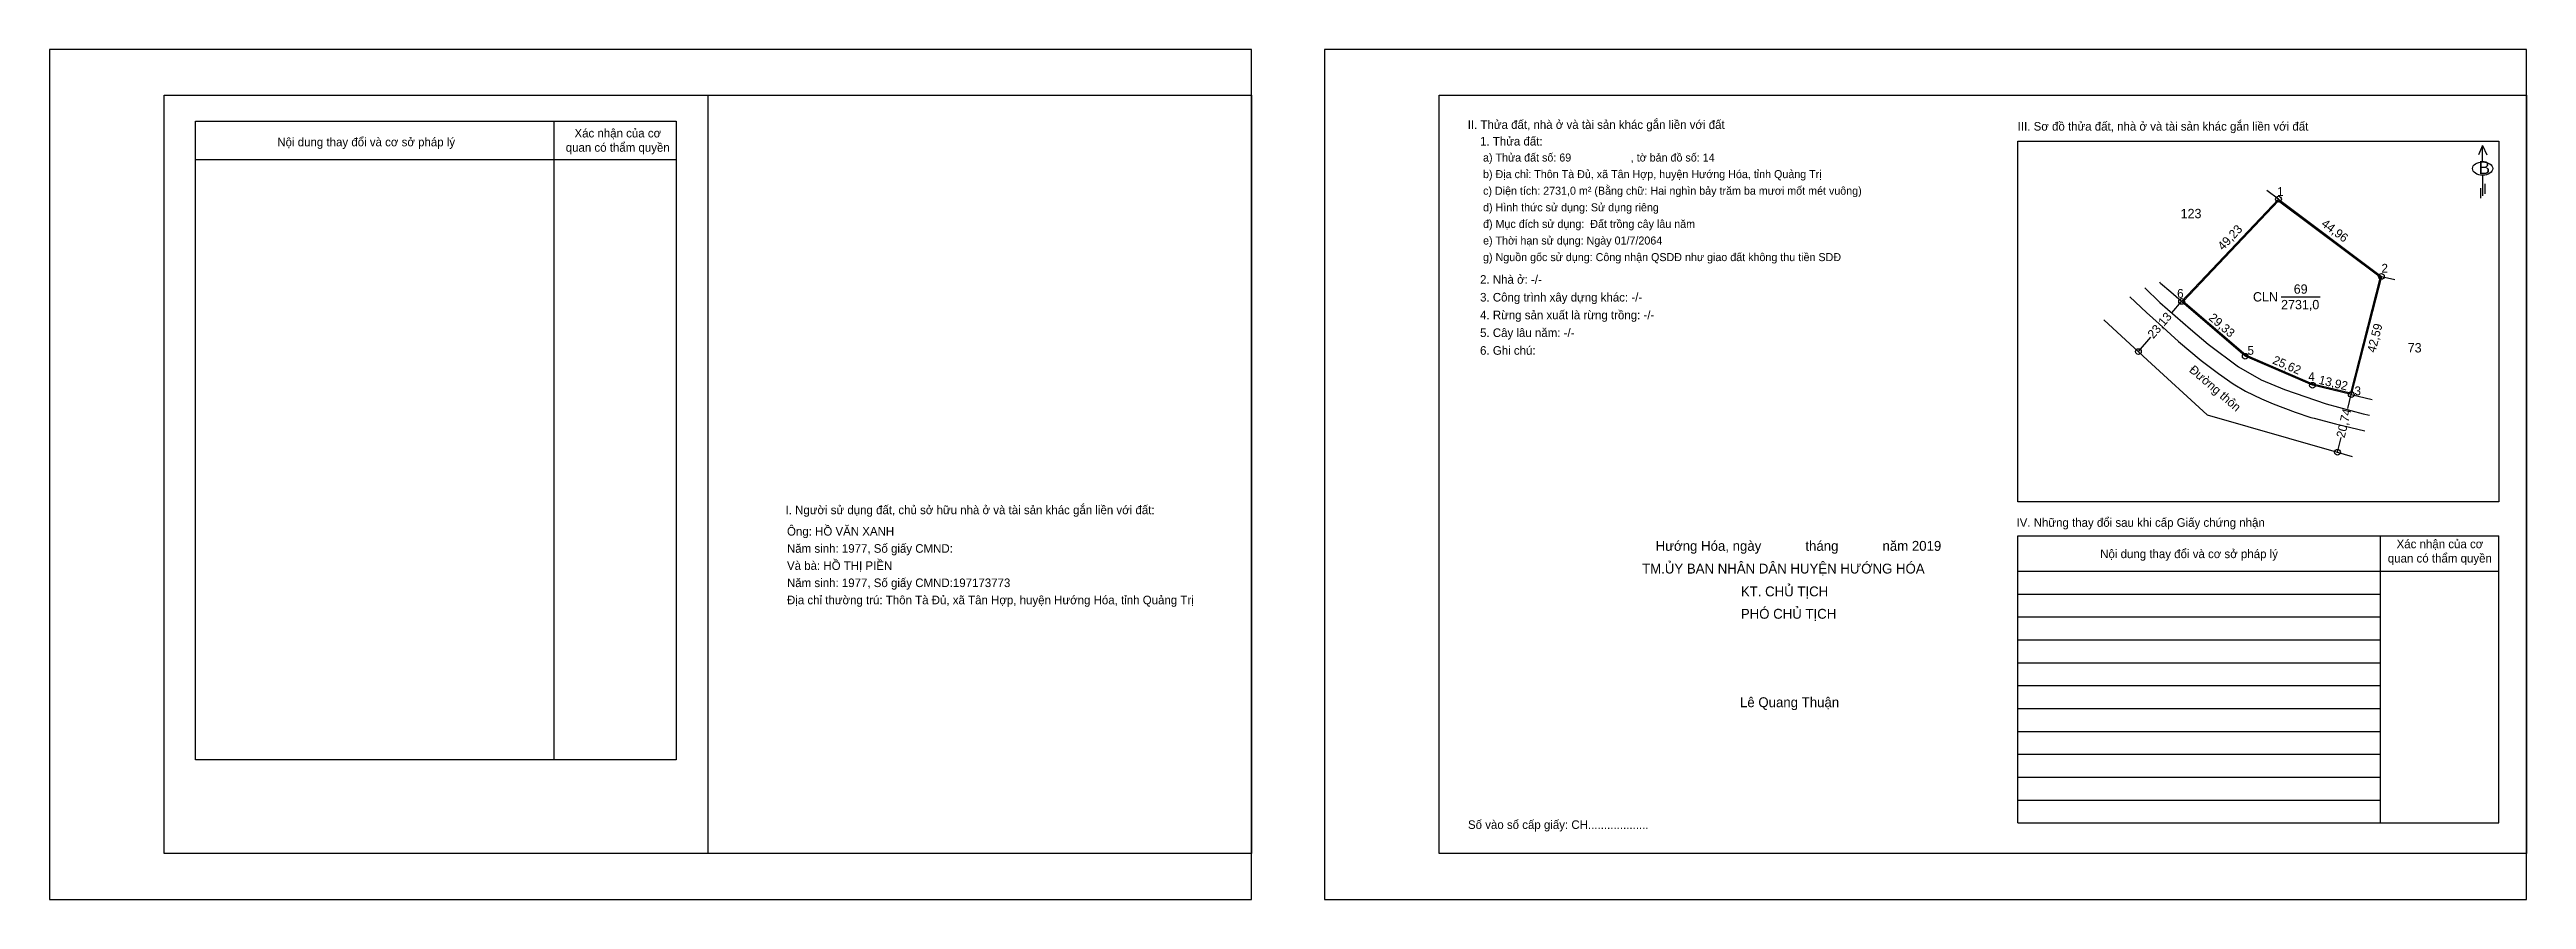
# Model space of a CAD drawing. Extents: x 552662 to 553528, y 1840220 to 1840517.
import ezdxf

# ---------------------------------------------------------------- set-up
doc = ezdxf.new("R2010")
doc.units = 0
for name, color, linetype in [('CanhThua', 7, 'Continuous'), ('ChieuDaiCanhThua', 7, 'Continuous'), ('Khung', 7, 'Continuous'), ('KhungInTrang1', 7, 'Continuous'), ('KhungInTrang2', 7, 'Continuous'), ('Level 1', 7, 'Continuous'), ('Level 2', 7, 'Continuous'), ('Level 22', 7, 'Continuous'), ('Level 23', 7, 'Continuous'), ('MocDinhThua', 7, 'Continuous'), ('NhanDiaChinhThua', 7, 'Continuous'), ('NhanTuCan', 7, 'Continuous'), ('ON', 7, 'Continuous'), ('RauThua', 7, 'Continuous'), ('SoHieuDinhThua', 7, 'Continuous'), ('Template', 7, 'Continuous'), ('ThongTin', 7, 'Continuous')]:
    doc.layers.add(name, color=color, linetype=linetype)

msp = doc.modelspace()

# ---------------------------------------------------------------- linework, layer by layer
at = {"layer": 'CanhThua'}
for p, q in [((553407.17, 1840429.24), (553441.03, 1840464.98)), ((553441.03, 1840464.98), (553477, 1840438)), ((553477, 1840438), (553466.46, 1840396.73)), ((553429.4, 1840410.1), (553407.17, 1840429.24)), ((553452.92, 1840399.95), (553429.4, 1840410.1)), ((553466.46, 1840396.73), (553452.92, 1840399.95))]:
    msp.add_line(p, q, dxfattribs=at)
at = {"layer": 'Khung'}
for p, q in [((553147.69, 1840501.28), (553527.69, 1840501.28)), ((553147.69, 1840236.28), (553147.69, 1840501.28)), ((553349.98, 1840359.19), (553349.98, 1840485.3)), ((553349.98, 1840485.3), (553517.98, 1840485.3)), ((553517.98, 1840485.3), (553517.98, 1840359.19)), ((553517.98, 1840359.19), (553349.98, 1840359.19))]:
    msp.add_line(p, q, dxfattribs=at)
msp.add_lwpolyline([(553082.1, 1840236.29), (552702.1, 1840236.29), (552702.1, 1840501.29), (553082.1, 1840501.29)], close=True, dxfattribs=at)
for points in [[(552892.1, 1840501.29), (552892.1, 1840236.29)], [(553527.69, 1840501.28), (553527.69, 1840236.28), (553147.69, 1840236.28)]]:
    msp.add_lwpolyline(points, dxfattribs=at)
at = {"layer": 'KhungInTrang1'}
msp.add_lwpolyline([(552662.1, 1840517.28), (552662.1, 1840220.28), (553082.1, 1840220.28), (553082.1, 1840517.28)], close=True, dxfattribs=at)
at = {"layer": 'KhungInTrang2'}
msp.add_lwpolyline([(553107.69, 1840517.28), (553107.69, 1840220.28), (553527.69, 1840220.28), (553527.69, 1840517.28)], close=True, dxfattribs=at)
at = {"layer": 'Level 1'}
for p, q in [((553403.74, 1840425.26), (553407.17, 1840429.24)), ((553392.08, 1840411.71), (553396.45, 1840416.78)), ((553465.3, 1840391.85), (553466.46, 1840396.73)), ((553461.66, 1840376.55), (553462.88, 1840381.66))]:
    msp.add_line(p, q, dxfattribs=at)
at = {"layer": 'Level 2'}
msp.add_lwpolyline([(553476.55, 1840437.84), (553466.17, 1840397.21), (553453.05, 1840400.33), (553429.61, 1840410.44), (553407.75, 1840429.27), (553441.08, 1840464.45)], close=True, dxfattribs=at)
at = {"layer": 'Level 22'}
for points in [[(553389.06, 1840430.83), (553394.96, 1840425.42), (553399.29, 1840421.43), (553406.09, 1840415.28), (553414.06, 1840408.59), (553420.01, 1840404.03), (553425.19, 1840400.5), (553429.47, 1840397.86), (553435.09, 1840395.23), (553439.22, 1840393.42), (553446.81, 1840390.58), (553452.39, 1840388.71), (553453.46, 1840388.46), (553460.9, 1840386.47), (553471.2, 1840384.03)], [(553394.33, 1840434.02), (553399.6, 1840428.91), (553407.57, 1840421.89), (553410.32, 1840419.54), (553416.41, 1840414.36), (553427.03, 1840406.36), (553434.92, 1840401.83), (553443.18, 1840398.48), (553457.74, 1840393.51), (553470.67, 1840389.96), (553472.85, 1840389.53)]]:
    msp.add_lwpolyline(points, dxfattribs=at)
at = {"layer": 'Level 23'}
msp.add_line((553444.54, 1840381.47), (553461.15, 1840376.7), dxfattribs=at)
for points in [[(553379.96, 1840422.84), (553395.28, 1840408.77)], [(553395.28, 1840408.77), (553416.13, 1840389.63), (553444.54, 1840381.47)], [(553461.15, 1840376.7), (553466.72, 1840375.1)]]:
    msp.add_lwpolyline(points, dxfattribs=at)
at = {"layer": 'MocDinhThua'}
for centre in [(553441.03, 1840464.98), (553477, 1840438), (553407.17, 1840429.24), (553392.08, 1840411.71), (553429.4, 1840410.1), (553452.92, 1840399.95), (553466.46, 1840396.73), (553461.66, 1840376.55)]:
    msp.add_circle(centre, 1, dxfattribs=at)
at = {"layer": 'NhanDiaChinhThua'}
msp.add_line((553441.94, 1840430.86), (553455.65, 1840430.86), dxfattribs=at)
at = {"layer": 'ON'}
for p, q in [((552713.1, 1840492.27), (552881.1, 1840492.27)), ((552713.1, 1840269.06), (552713.1, 1840492.27)), ((552881.1, 1840492.27), (552881.1, 1840269.06)), ((552713.1, 1840478.88), (552881.1, 1840478.88)), ((553349.98, 1840347.35), (553517.98, 1840347.35)), ((553476.52, 1840347.35), (553476.52, 1840247.04)), ((553349.98, 1840335), (553517.98, 1840335)), ((553349.98, 1840327), (553476.52, 1840327)), ((553349.98, 1840319), (553476.52, 1840319)), ((553349.98, 1840311), (553476.52, 1840311)), ((553349.98, 1840303), (553476.52, 1840303)), ((553349.98, 1840295), (553476.52, 1840295)), ((553349.98, 1840287), (553476.52, 1840287)), ((553349.98, 1840279), (553476.52, 1840279)), ((553349.98, 1840271), (553476.52, 1840271)), ((553349.98, 1840263), (553476.52, 1840263)), ((553349.98, 1840255), (553476.52, 1840255))]:
    msp.add_line(p, q, dxfattribs=at)
for points in [[(552838.37, 1840492.27), (552838.37, 1840269.06)], [(553349.98, 1840247.04), (553349.98, 1840347.35)], [(553517.98, 1840247.04), (553517.98, 1840347.35)], [(552881.1, 1840269.06), (552713.1, 1840269.06)]]:
    msp.add_lwpolyline(points, dxfattribs=at)
at = {"layer": 'RauThua'}
for p, q in [((553441.03, 1840464.98), (553437, 1840468)), ((553399.85, 1840435.54), (553399.51, 1840435.95)), ((553403.37, 1840432.51), (553399.85, 1840435.54)), ((553477, 1840438), (553481.65, 1840436.9)), ((553407.17, 1840429.24), (553403.37, 1840432.51)), ((553407.17, 1840429.24), (553403.37, 1840432.51)), ((553466.46, 1840396.73), (553473.75, 1840395)), ((553466.46, 1840396.73), (553473.75, 1840395))]:
    msp.add_line(p, q, dxfattribs=at)
at = {"layer": 'Template'}
for p, q in [((553512.34, 1840483.69), (553510.89, 1840480.5)), ((553512.34, 1840478.03), (553512.34, 1840483.69)), ((553512.34, 1840483.69), (553513.8, 1840480.5)), ((553512.37, 1840473.35), (553512.37, 1840466.21)), ((553513.18, 1840470.36), (553513.18, 1840466.88)), ((553511.62, 1840468.87), (553511.62, 1840465.39)), ((553349.98, 1840247.04), (553517.98, 1840247.04))]:
    msp.add_line(p, q, dxfattribs=at)
msp.add_ellipse((553512.37, 1840475.68), major_axis=(3.55, 0), ratio=0.655849, dxfattribs=at)

# ---------------------------------------------------------------- texts
at = {"layer": 'ChieuDaiCanhThua'}
for s, rotation, p in [('49,23', 46.54727, (553421.65, 1840446.85)), ('44,96', 323.12755, (553455.74, 1840455.86)), ('23,13', 49.27159, (553397.3, 1840416.05)), ('29,33', 319.27159, (553416.39, 1840423.13)), ('42,59', 75.6734, (553474.87, 1840411.15)), ('25,62', 336.6575, (553438.68, 1840407.65)), ('Đường thôn', 319.27159, (553409.57, 1840404.92)), ('13,92', 346.62276, (553454.88, 1840400.49)), ('20,74', 76.62276, (553464.13, 1840381.36))]:
    msp.add_text(s, height=3.057, rotation=rotation, dxfattribs=at).set_placement(p)
at = {"layer": 'NhanDiaChinhThua'}
for s, p in [('69', (553446.36, 1840431.95)), ('CLN', (553432.11, 1840429.23)), ('2731,0', (553441.94, 1840426.51))]:
    msp.add_text(s, height=3.261, dxfattribs=at).set_placement(p)
at = {"layer": 'NhanTuCan'}
for s, p in [('123', (553406.83, 1840458.34)), ('73', (553486.19, 1840411.42))]:
    msp.add_text(s, height=3.261, dxfattribs=at).set_placement(p)
at = {"layer": 'ON'}
for s, height, p in [('Nội dung thay đổi và cơ sở pháp lý', 3, (552741.69, 1840483.46)), ('Xác nhận của cơ ', 3, (552845.54, 1840486.56)), ('quan có thẩm quyền', 3, (552842.48, 1840481.56)), ('I. Người sử dụng đất, chủ sở hữu nhà ở và tài sản khác gắn liền với đất:', 3, (552919.3, 1840354.9)), ('IV. Những thay đổi sau khi cấp Giấy chứng nhận', 3, (553349.47, 1840350.5)), ('Nội dung thay đổi và cơ sở pháp lý', 3, (553378.72, 1840339.55)), ('quan có thẩm quyền', 3, (553479.24, 1840338.01)), ('Xác nhận của cơ ', 3, (553482.3, 1840343.01)), ('Lê Quang Thuận', 3.4537, (553252.84, 1840287.47))]:
    msp.add_text(s, height=height, dxfattribs=at).set_placement(p)
at = {"layer": 'SoHieuDinhThua'}
for s, p in [('1', (553440.56, 1840466.14)), ('2', (553477, 1840439.32)), ('6', (553405.6, 1840430.53)), ('5', (553430.2, 1840410.62)), ('4', (553451.43, 1840401.46)), ('3', (553467.58, 1840396.47))]:
    msp.add_text(s, height=3.06, dxfattribs=at).set_placement(p)
at = {"layer": 'Template'}
for s, height, p in [('II. Thửa đất, nhà ở và tài sản khác gắn liền với đất', 3, (553157.7, 1840489.55)), ('III. Sơ đồ thửa đất, nhà ở và tài sản khác gắn liền với đất', 3, (553349.89, 1840488.95)), ('B', 4.5, (553510.93, 1840473.77)), ('Hướng Hóa, ngày            tháng            năm 2019', 3.4537, (553223.36, 1840342.11)), ('TM.ỦY BAN NHÂN DÂN HUYỆN HƯỚNG HÓA', 3.4537, (553218.63, 1840334.17)), ('KT. CHỦ TỊCH', 3.4537, (553253.15, 1840326.2)), ('PHÓ CHỦ TỊCH', 3.4537, (553253.15, 1840318.37)), ('Số vào sổ cấp giấy: CH...................', 3, (553157.79, 1840244.92))]:
    msp.add_text(s, height=height, dxfattribs=at).set_placement(p)
at = {"layer": 'ThongTin'}
for s, height, p in [('1. Thửa đất: ', 3, (553162.01, 1840483.74)), (' a) Thửa đất số: 69                    , tờ bản đồ số: 14', 2.8, (553162.01, 1840478.14)), (' c) Diện tích: 2731,0 m² (Bằng chữ: Hai nghìn bảy trăm ba mươi mốt mét vuông)', 2.8, (553162.01, 1840466.54)), (' b) Địa chỉ: Thôn Tà Đủ, xã Tân Hợp, huyện Hướng Hóa, tỉnh Quảng Trị', 2.8, (553162.01, 1840472.34)), (' d) Hình thức sử dụng: Sử dụng riêng', 2.8, (553162.01, 1840460.74)), (' đ) Mục đích sử dụng:  Đất trồng cây lâu năm', 2.8, (553162.01, 1840454.94)), (' e) Thời hạn sử dụng: Ngày 01/7/2064', 2.8, (553162.01, 1840449.14)), (' g) Nguồn gốc sử dụng: Công nhận QSDĐ như giao đất không thu tiền SDĐ', 2.8, (553162.01, 1840443.34)), ('2. Nhà ở: -/-', 3, (553162.01, 1840435.43)), ('4. Rừng sản xuất là rừng trồng: -/-', 3, (553162.01, 1840423.02)), ('3. Công trình xây dựng khác: -/-', 3, (553162.01, 1840429.22)), ('5. Cây lâu năm: -/-', 3, (553162.01, 1840416.82)), ('6. Ghi chú:', 3, (553162.01, 1840410.62)), ('Ông: HỒ VĂN XANH', 3, (552919.81, 1840347.43)), ('Năm sinh: 1977, Số giấy CMND:', 3, (552919.81, 1840341.43)), ('Và bà: HỒ THỊ PIỀN', 3, (552919.81, 1840335.43)), ('Năm sinh: 1977, Số giấy CMND:197173773', 3, (552919.81, 1840329.43)), ('Địa chỉ thường trú: Thôn Tà Đủ, xã Tân Hợp, huyện Hướng Hóa, tỉnh Quảng Trị', 3, (552919.81, 1840323.43))]:
    msp.add_text(s, height=height, dxfattribs=at).set_placement(p)

doc.saveas('drawing.dxf')
